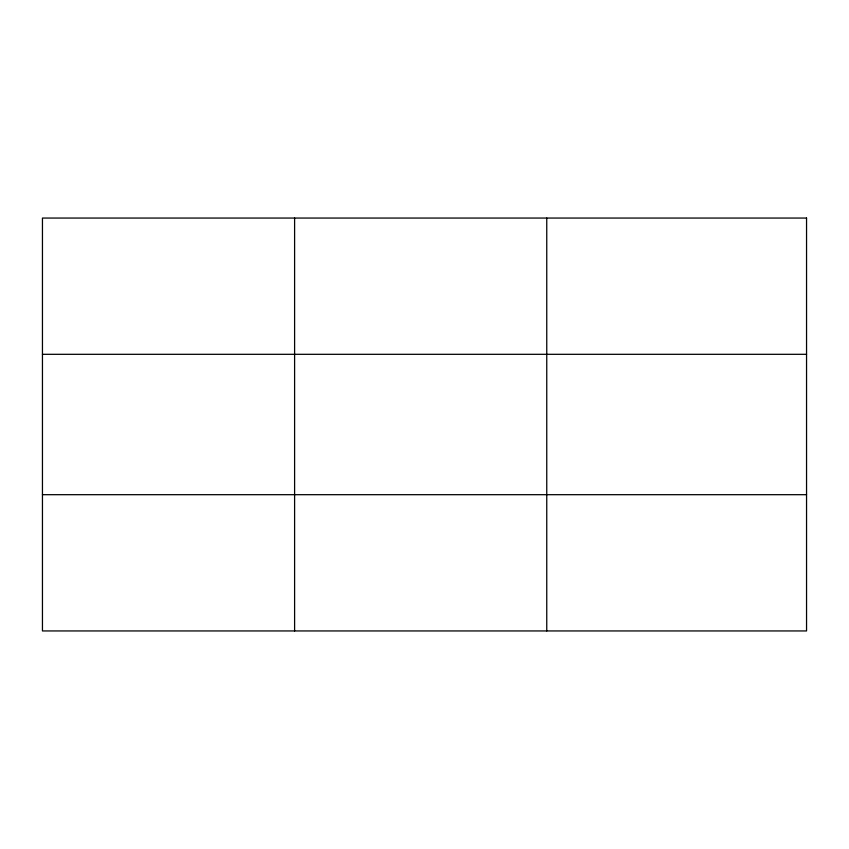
<?xml version="1.0" encoding="UTF-8"?>
<svg xmlns="http://www.w3.org/2000/svg" width="849" height="849" viewBox="0 0 849 849"><rect width="100%" height="100%" fill="white"/><g stroke="black" fill="none" stroke-linecap="round" stroke-linejoin="round"><path stroke-width="1.27" d="M294.603 630.945L294.603 218.055M546.756 630.945L546.756 218.055M42.45 354.309L806.55 354.309M42.45 494.691L806.55 494.691M806.55 218.055L806.55 630.945L42.45 630.945L42.45 218.055L806.55 218.055"/></g></svg>
